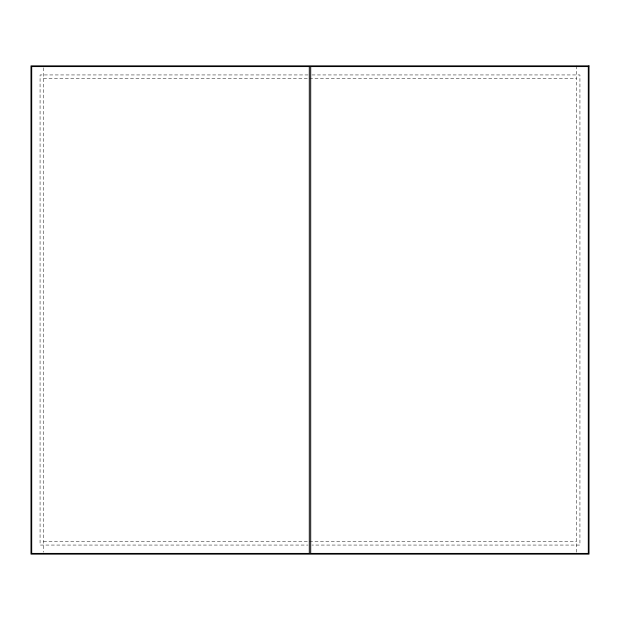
<?xml version="1.0" encoding="UTF-8"?>
<svg xmlns="http://www.w3.org/2000/svg" width="620" height="620" viewBox="0 0 620 620"><rect width="100%" height="100%" fill="white"/><g stroke="black" fill="none" stroke-linecap="round" stroke-linejoin="round"><path stroke-width="0.46" stroke-dasharray="3.1 2.33" d="M308.062 74.943L40.068 74.943L40.068 545.058L308.062 545.058M311.938 74.943L579.933 74.943L579.933 545.058L311.938 545.058M43.555 78.43L308.551 78.43M309.519 78.43L576.445 78.43M43.555 541.57L308.551 541.57M309.519 541.57L576.445 541.57M576.445 65.875L576.445 552.195M43.555 67.805L43.555 552.195"/><path stroke-width="0.93" d="M589 65.875L31 65.875L31 554.125L589 554.125L589 65.875M309.303 66.573L31.698 66.573L31.698 553.428L309.303 553.428L309.303 66.573M588.303 66.573L310.697 66.573L310.697 553.428L588.303 553.428L588.303 66.573"/></g></svg>
